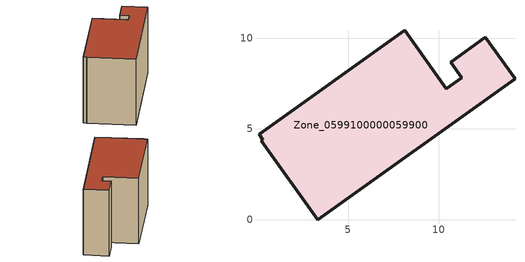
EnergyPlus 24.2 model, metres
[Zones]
Zone_0599100000059900
 floor ground (C_G): 0.21,4.34 0.29,4.41 0.08,4.7 8.11,10.42 10.4,7.21 11.26,7.82 10.65,8.67 12.56,10.04 14.19,7.76 3.31,0 z0
 wall outside (C_F): 3.31,0 14.19,7.76 12.56,10.04 10.65,8.67 11.26,7.82 10.4,7.21 8.11,10.42 0.08,4.7 0.29,4.41 0.21,4.34 3.31,0 z0:7.81
 roof outside (C_R): 0.29,4.41 0.21,4.34 3.31,0 14.19,7.76 12.56,10.04 10.65,8.67 11.26,7.82 10.4,7.21 8.11,10.42 0.08,4.7 z7.81
[BUILDING]
Pand.0599100000059900: North Axis=0; Terrain=City; Loads Convergence Tolerance Value=0.04; Temperature Convergence Tolerance Value=0.4; Solar Distribution=FullExterior; Maximum Number of Warmup Days=25; Minimum Number of Warmup Days=1
[Site:Location]
Rotterdam.The.Hague.AP_ZH_NLD Design_Conditions: Latitude=51.96; Longitude=4.45; Time Zone=1; Elevation=-4.5
[SITE:GROUNDTEMPERATURE:BUILDINGSURFACE]
18, 18, 18, 18, 18, 18, 18, 18, 18, 18, 18, 18
[MATERIAL] Thermal Absorptance=0.9; Solar Absorptance=0.7; Visible Absorptance=0.7
Name | Roughness | Thickness | Conductivity | Density | Specific Heat
G.TI.1975-1991 | MediumSmooth | 0.15 | 0.288461 | 540 | 1210
F.TI.1975-1991 | Rough | 0.3 | 0.230769 | 1920 | 840
R.TI.1975-1991 | MediumRough | 0.2 | 0.153846 | 1500 | 1000
[CONSTRUCTION]
C_G: G.TI.1975-1991
C_F: F.TI.1975-1991
C_R: R.TI.1975-1991
[ZONE]
Zone_0599100000059900: Type=1; Multiplier=1; Ceiling Height=Autocalculate; Volume=Autocalculate; Floor Area=autocalculate; Part of Total Floor Area=Yes
[ZONEINFILTRATION:DESIGNFLOWRATE]
Infil_Zone_0599100000059900: Zone or ZoneList or Space or SpaceList=Zone_0599100000059900; Schedule=AlwaysOn; Design Flow Rate Calculation Method=Flow/Area; Flow Rate per Floor Area=0.003; Constant Term Coefficient=1; Temperature Term Coefficient=0; Velocity Term Coefficient=0; Velocity Squared Term Coefficient=0
[HVACTEMPLATE:ZONE:IDEALLOADSAIRSYSTEM]
Zone_0599100000059900: Maximum Heating Supply Air Temperature=50; Minimum Cooling Supply Air Temperature=13; Maximum Heating Supply Air Humidity Ratio=0.0156; Minimum Cooling Supply Air Humidity Ratio=0.0077; Heating Limit=NoLimit; Cooling Limit=NoLimit; Dehumidification Control Type=ConstantSensibleHeatRatio; Cooling Sensible Heat Ratio=0.7; Dehumidification Setpoint=60; Humidification Control Type=None; Humidification Setpoint=30; Outdoor Air Method=None; Outdoor Air Flow Rate per Person=0.00944; Outdoor Air Flow Rate per Zone Floor Area=0; Outdoor Air Flow Rate per Zone=0; Demand Controlled Ventilation Type=None; Outdoor Air Economizer Type=NoEconomizer; Heat Recovery Type=None; Sensible Heat Recovery Effectiveness=0.7; Latent Heat Recovery Effectiveness=0.65
[ZONECONTROL:THERMOSTAT]
ThermostatControl_Zone_0599100000059900: Zone or ZoneList=Zone_0599100000059900; Control Type Schedule=DualSetpointControlType; Control 1=Thermostat_Zone_0599100000059900; Temperature Difference Between Cutout And Setpoint=0
[THERMOSTATSETPOINT:DUALSETPOINT]
Thermostat_Zone_0599100000059900: Heating Setpoint Temperature Schedule=HeatingSetpoint_Zone_0599100000059900; Cooling Setpoint Temperature Schedule=CoolingSetpoint_Zone_0599100000059900
[SCHEDULE:COMPACT]
HeatingSetpoint_Zone_0599100000059900: Through: 12/31, For: AllDays, Until: 24:00, 21
CoolingSetpoint_Zone_0599100000059900: Through: 12/31, For: AllDays, Until: 24:00, 24
DualSetpointControlType: Through: 12/31, For: AllDays, Until: 24:00, 4
AlwaysOn: Through: 12/31, For: AllDays, Until: 24:00, 1
